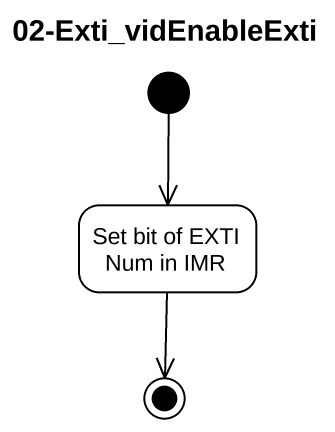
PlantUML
@startuml
title 02-Exti_vidEnableExti
hide empty description
state "Set bit of EXTI Num in IMR" as Set_bit_of_EXTI_Num_in_IMR
[*] --> Set_bit_of_EXTI_Num_in_IMR
Set_bit_of_EXTI_Num_in_IMR --> [*]
@enduml
